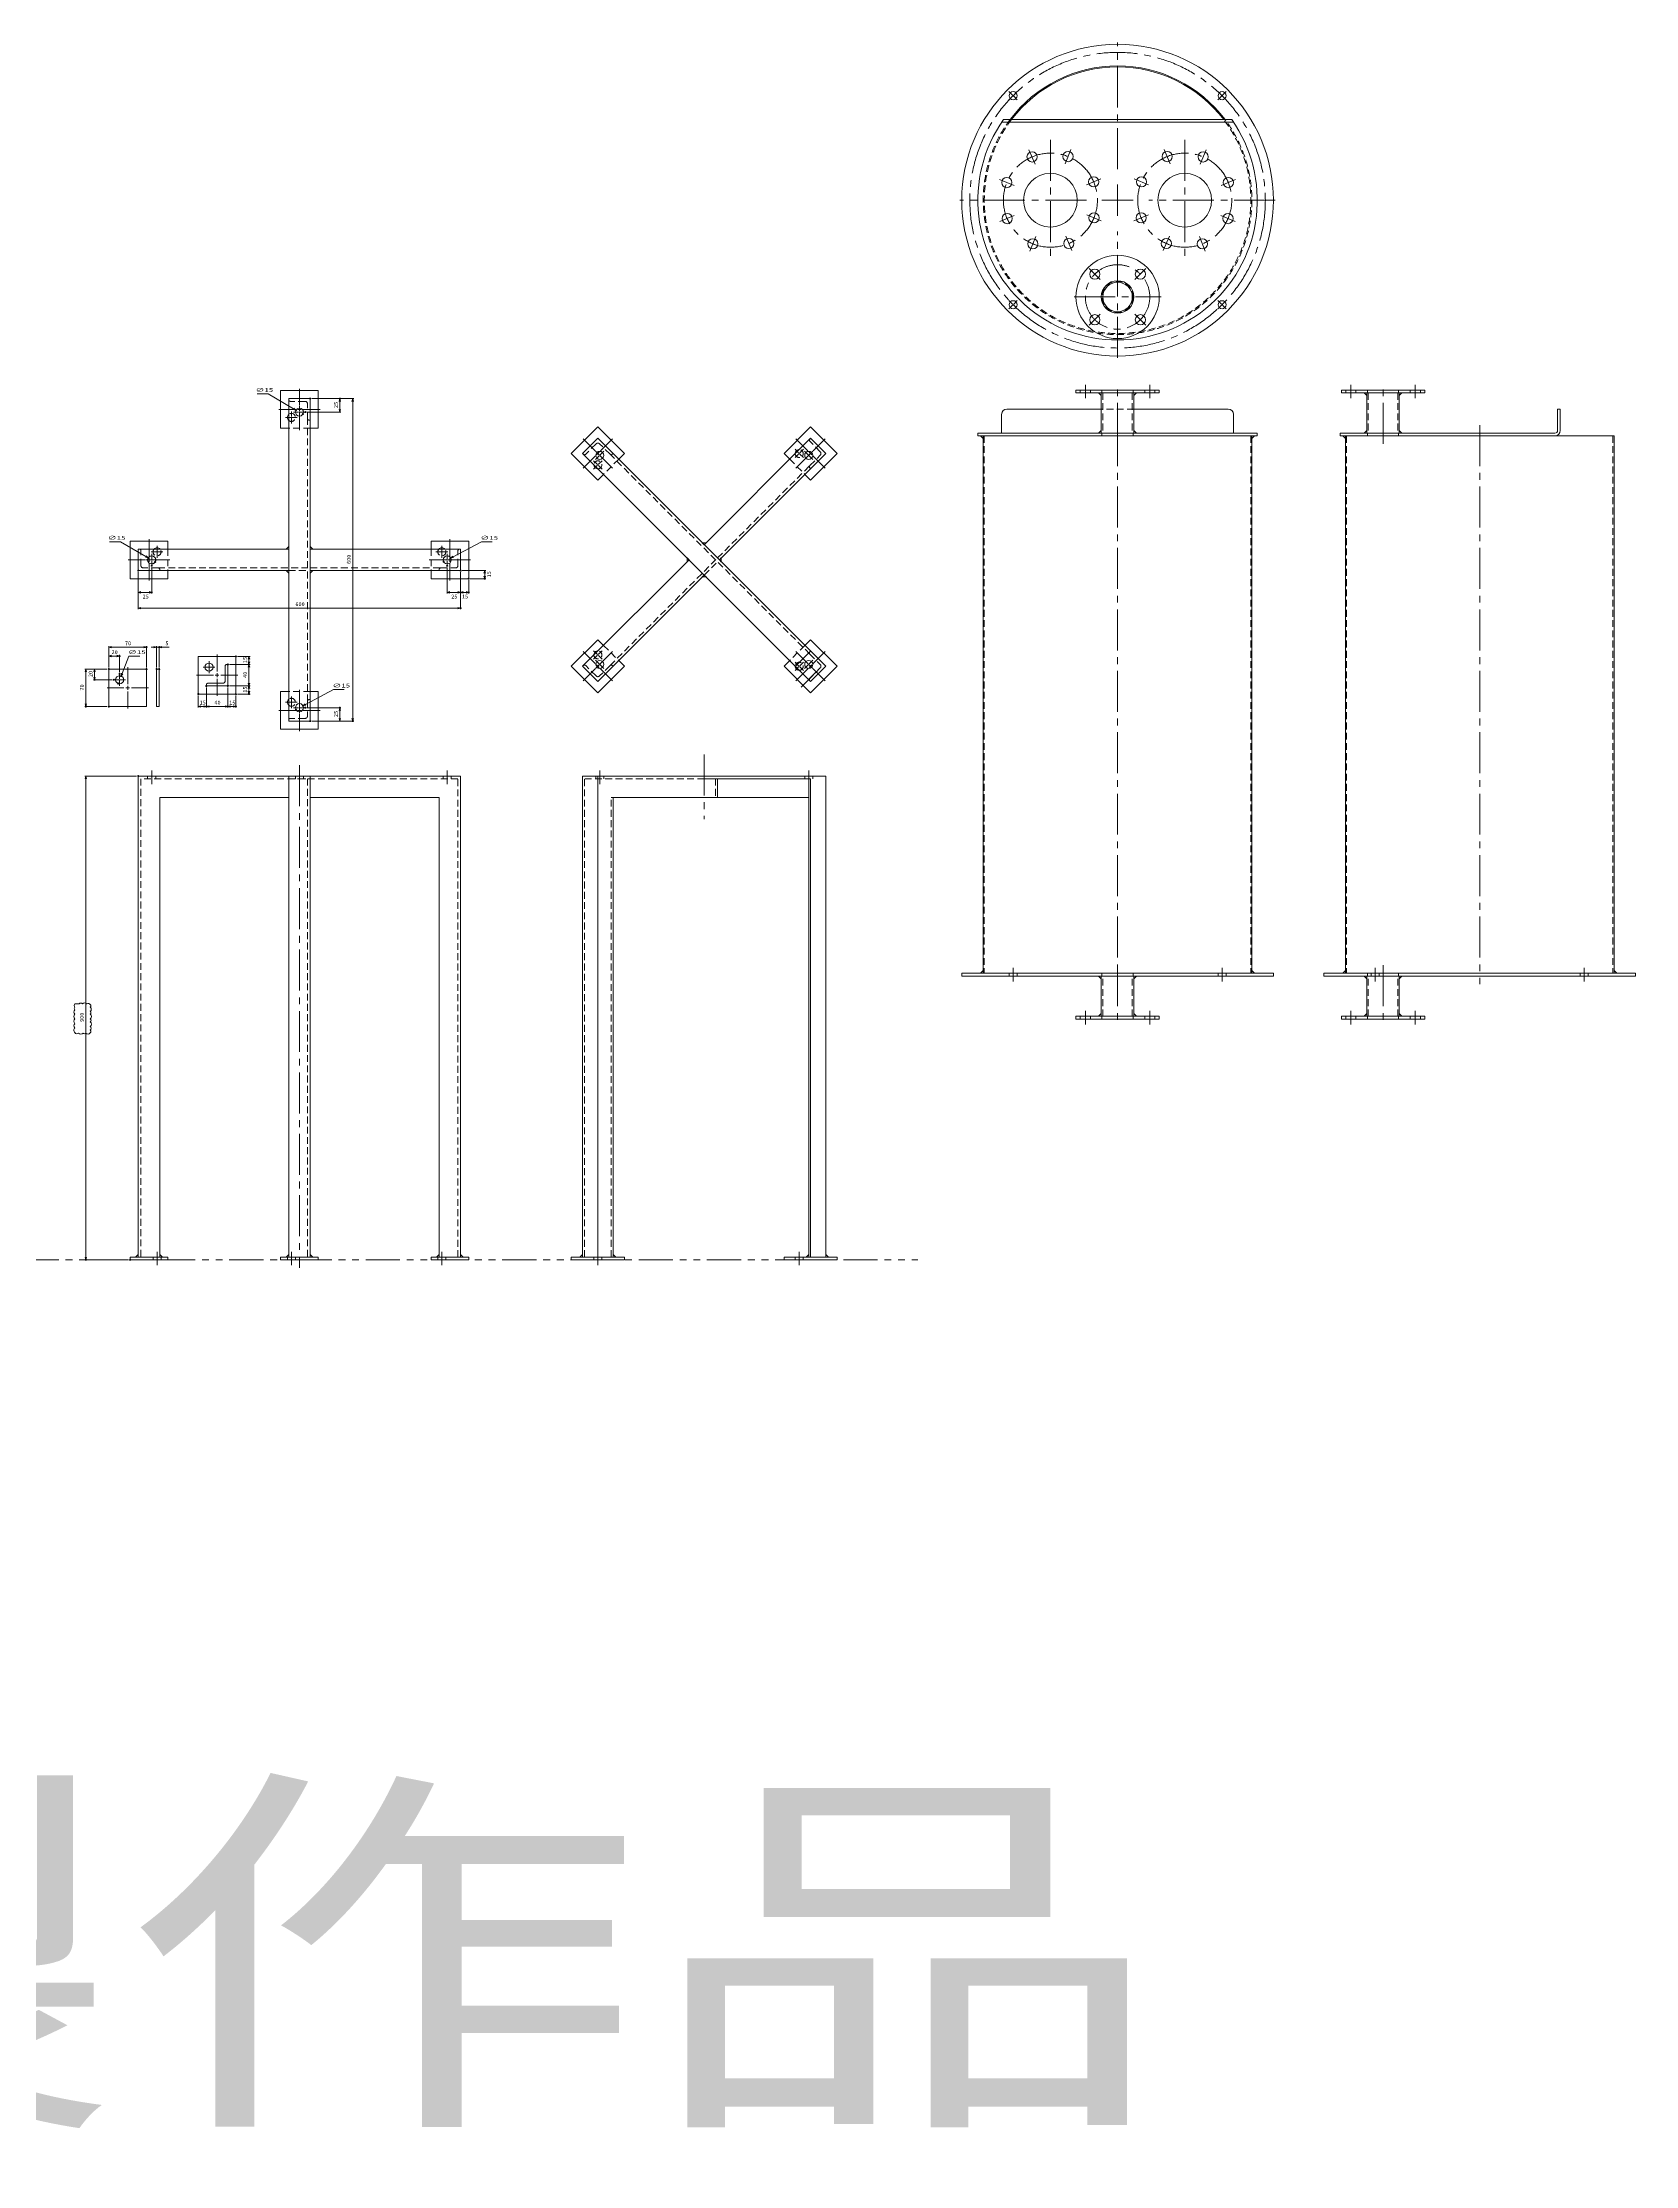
# Model space of a CAD drawing. Units: millimetres at full size. Extents: x -34906 to 7411, y -8440 to 3030.
# Drawn here: x -103 to 2862, y -1833 to 2117 of the extents above; entities that cross this region are included whole.
import ezdxf
from ezdxf.enums import TextEntityAlignment as Align

# ---------------------------------------------------------------- set-up
doc = ezdxf.new("R2010")
doc.units = ezdxf.units.MM
doc.header["$LTSCALE"] = 4
doc.header["$PDMODE"] = 32
doc.header["$PDSIZE"] = 2
for name, pattern in [('USER1', [28.575, 19.05, -3.175, 3.175, -3.175]), ('USER3', [31.75, 15.875, -3.175, 3.175, -3.175, 3.175, -3.175]), ('USER4', [4.7625, 3.175, -1.5875])]:
    doc.linetypes.add(name, pattern=pattern)
for name, color, linetype, lineweight in [('0-2_01_外形線', 7, 'Continuous', 18), ('0-3_04_中心線', 7, 'USER1', 9), ('0-4_06_文字', 7, 'Continuous', 9), ('0-5_07_寸法線', 7, 'Continuous', 9), ('0-6_02_細線', 5, 'Continuous', 18), ('0-8_05_仮想線', 2, 'Continuous', 18), ('0-A_03_かくれ線', 6, 'USER4', 18)]:
    doc.layers.add(name, color=color, linetype=linetype, lineweight=lineweight)
doc.styles.add('ＭＳ ゴシック', font='')
doc.styles.get('ＭＳ ゴシック').set_extended_font_data('MS Gothic')

msp = doc.modelspace()

# ---------------------------------------------------------------- linework, layer by layer
at = {"layer": '0-2_01_外形線'}
for p, q in [((1681.765, 1968.723), (2113.39, 1968.723)), ((2109.945, 1973.723), (1685.21, 1973.723)), ((1700.084, 1973.723), (2095.072, 1973.723)), ((1681.765, 1425.213), (1681.765, 1390.213)), ((1867.328, 1435.213), (1691.765, 1435.213)), ((2103.39, 1435.213), (1927.828, 1435.213)), ((2113.39, 1425.213), (2113.39, 1390.213)), ((2311.629, 1385.213), (2711.629, 1385.213)), ((1128.256, 1182.767), (1326.246, 1380.757)), ((1156.54, 1154.483), (1354.53, 1352.473)), ((1326.246, 1380.757), (1354.53, 1352.473)), ((74.891, 1174.483), (74.891, 1134.483)), ((354.891, 1174.483), (74.891, 1174.483)), ((394.891, 1174.483), (674.891, 1174.483)), ((674.891, 1174.483), (674.891, 1134.483)), ((1099.972, 1154.483), (901.982, 956.493)), ((354.891, 1134.483), (74.891, 1134.483)), ((394.891, 1134.483), (674.891, 1134.483)), ((1128.256, 1126.199), (930.266, 928.209)), ((901.982, 956.493), (930.266, 928.209)), ((1326.246, 984.778), (1297.961, 956.493)), ((1354.53, 956.493), (1326.246, 928.209)), ((1336.852, 945.887), (1308.568, 917.602)), ((901.982, -142.702), (901.982, 752.298)), ((1354.53, 752.298), (901.982, 752.298)), ((930.266, -142.702), (930.266, 752.298)), ((1128.256, 752.298), (1128.256, 747.298)), ((1354.53, -142.702), (1354.53, 752.298)), ((958.55, -142.702), (958.55, 712.298)), ((958.55, 712.298), (1153.005, 712.298)), ((1128.256, 747.298), (1326.246, 747.298)), ((1148.256, 712.298), (1322.71, 712.298)), ((1153.005, 747.298), (1153.005, 712.298)), ((1322.71, -142.702), (1322.71, 747.298)), ((1326.246, -142.702), (1326.246, 747.298)), ((930.266, -147.702), (930.266, -142.702))]:
    msp.add_line(p, q, dxfattribs=at)
for points in [[(394.891, 1399.483), (409.891, 1399.483), (409.891, 1469.483), (339.891, 1469.483), (339.891, 1399.483), (354.891, 1399.483)], [(2721.629, 1395.213), (2721.629, 1435.213), (2716.629, 1435.213), (2716.629, 1395.213)], [(969.157, 1341.866), (979.763, 1352.473), (930.266, 1401.971), (880.768, 1352.473), (930.266, 1302.976), (940.873, 1313.582)], [(1287.355, 1341.866), (1276.748, 1352.473), (1326.246, 1401.971), (1375.743, 1352.473), (1326.246, 1302.976), (1315.639, 1313.582)], [(2711.629, 1390.213), (2311.629, 1390.213), (2311.629, 1385.213)], [(129.891, 1174.483), (129.891, 1189.483), (59.891, 1189.483), (59.891, 1119.483), (129.891, 1119.483), (129.891, 1134.483)], [(619.891, 1174.483), (619.891, 1189.483), (689.891, 1189.483), (689.891, 1119.483), (619.891, 1119.483), (619.891, 1134.483)], [(940.873, 995.384), (930.266, 1005.991), (880.768, 956.493), (930.266, 906.996), (979.763, 956.493), (969.157, 967.1)], [(1315.639, 995.384), (1326.246, 1005.991), (1375.743, 956.493), (1326.246, 906.996), (1276.748, 956.493), (1287.355, 967.1)], [(394.891, 909.483), (409.891, 909.483), (409.891, 839.483), (339.891, 839.483), (339.891, 909.483), (354.891, 909.483)], [(394.891, 712.298), (634.891, 712.298), (634.891, -142.702), (674.891, -142.702), (674.891, 752.298), (74.891, 752.298), (74.891, -142.702), (114.891, -142.702), (114.891, 712.298), (354.891, 712.298)]]:
    msp.add_lwpolyline(points, dxfattribs=at)
for points in [[(1820.078, 1470.213), (1975.078, 1470.213), (1975.078, 1465.213), (1820.078, 1465.213)], [(1867.328, 1465.213), (1867.328, 1460.213), (1862.328, 1465.213)], [(1867.328, 1465.213), (1927.828, 1465.213), (1927.828, 1390.213), (1867.328, 1390.213)], [(1927.828, 1465.213), (1927.828, 1460.213), (1932.828, 1465.213)], [(2314.189, 1470.213), (2469.189, 1470.213), (2469.189, 1465.213), (2314.189, 1465.213)], [(2361.439, 1465.213), (2361.439, 1460.213), (2356.439, 1465.213)], [(2361.439, 1465.213), (2421.939, 1465.213), (2421.939, 1390.213), (2361.439, 1390.213)], [(2421.939, 1465.213), (2421.939, 1460.213), (2426.939, 1465.213)], [(394.891, 854.483), (394.891, 1454.483), (354.891, 1454.483), (354.891, 854.483)], [(1637.578, 1385.213), (2157.578, 1385.213), (2157.578, 1390.213), (1637.578, 1390.213)], [(1647.578, 1385.213), (1647.578, 1380.213), (1642.578, 1385.213)], [(1647.578, 385.213), (2147.578, 385.213), (2147.578, 1385.213), (1647.578, 1385.213)], [(1867.328, 1390.213), (1867.328, 1395.213), (1862.328, 1390.213)], [(1927.828, 1390.213), (1927.828, 1395.213), (1932.828, 1390.213)], [(2147.578, 1385.213), (2147.578, 1380.213), (2152.578, 1385.213)], [(2321.629, 1385.213), (2321.629, 1380.213), (2316.629, 1385.213)], [(2321.629, 385.213), (2821.629, 385.213), (2821.629, 1385.213), (2321.629, 1385.213)], [(2361.439, 1390.213), (2361.439, 1395.213), (2356.439, 1390.213)], [(2421.939, 1390.213), (2421.939, 1395.213), (2426.939, 1390.213)], [(1354.53, 956.493), (930.266, 1380.757), (901.982, 1352.473), (1326.246, 928.209)], [(1128.256, 1182.767), (1124.72, 1186.303), (1131.791, 1186.303)], [(354.891, 1174.483), (354.891, 1179.483), (349.891, 1174.483)], [(394.891, 1174.483), (394.891, 1179.483), (399.891, 1174.483)], [(1099.972, 1154.483), (1096.436, 1158.019), (1096.436, 1150.948)], [(1156.54, 1154.483), (1160.076, 1150.948), (1160.076, 1158.019)], [(354.891, 1134.483), (354.891, 1129.483), (349.891, 1134.483)], [(394.891, 1134.483), (394.891, 1129.483), (399.891, 1134.483)], [(1128.256, 1126.199), (1131.791, 1122.663), (1124.72, 1122.663)], [(20.221, 881.398), (90.221, 881.398), (90.221, 951.398), (20.221, 951.398)], [(108.938, 881.398), (113.938, 881.398), (113.938, 951.398), (108.938, 951.398)], [(186.629, 904.905), (256.629, 904.905), (256.629, 974.905), (186.629, 974.905)], [(354.891, -142.702), (394.891, -142.702), (394.891, 752.298), (354.891, 752.298)], [(1607.578, 380.213), (2187.578, 380.213), (2187.578, 385.213), (1607.578, 385.213)], [(1647.578, 385.213), (1647.578, 390.213), (1642.578, 385.213)], [(1867.328, 380.213), (1867.328, 375.213), (1862.328, 380.213)], [(1867.328, 305.213), (1927.828, 305.213), (1927.828, 380.213), (1867.328, 380.213)], [(1927.828, 380.213), (1927.828, 375.213), (1932.828, 380.213)], [(2147.578, 385.213), (2147.578, 390.213), (2152.578, 385.213)], [(2281.629, 380.213), (2861.629, 380.213), (2861.629, 385.213), (2281.629, 385.213)], [(2321.629, 385.213), (2321.629, 390.213), (2316.629, 385.213)], [(2361.439, 380.213), (2361.439, 375.213), (2356.439, 380.213)], [(2361.439, 305.213), (2421.939, 305.213), (2421.939, 380.213), (2361.439, 380.213)], [(2421.939, 380.213), (2421.939, 375.213), (2426.939, 380.213)], [(2821.629, 385.213), (2821.629, 390.213), (2826.629, 385.213)], [(1820.078, 300.213), (1975.078, 300.213), (1975.078, 305.213), (1820.078, 305.213)], [(1867.328, 305.213), (1867.328, 310.213), (1862.328, 305.213)], [(1927.828, 305.213), (1927.828, 310.213), (1932.828, 305.213)], [(2314.189, 300.213), (2469.189, 300.213), (2469.189, 305.213), (2314.189, 305.213)], [(2361.439, 305.213), (2361.439, 310.213), (2356.439, 305.213)], [(2421.939, 305.213), (2421.939, 310.213), (2426.939, 305.213)], [(59.891, -147.702), (129.891, -147.702), (129.891, -142.702), (59.891, -142.702)], [(74.891, -142.702), (74.891, -137.702), (69.891, -142.702)], [(114.891, -142.702), (114.891, -137.702), (119.891, -142.702)], [(409.891, -147.702), (339.891, -147.702), (339.891, -142.702), (409.891, -142.702)], [(354.891, -142.702), (354.891, -137.702), (349.891, -142.702)], [(394.891, -142.702), (394.891, -137.702), (399.891, -142.702)], [(689.891, -147.702), (619.891, -147.702), (619.891, -142.702), (689.891, -142.702)], [(634.891, -142.702), (634.891, -137.702), (629.891, -142.702)], [(674.891, -142.702), (674.891, -137.702), (679.891, -142.702)], [(880.768, -147.702), (979.763, -147.702), (979.763, -142.702), (880.768, -142.702)], [(901.982, -142.702), (901.982, -137.702), (896.982, -142.702)], [(958.55, -142.702), (958.55, -137.702), (963.55, -142.702)], [(1276.748, -147.702), (1375.743, -147.702), (1375.743, -142.702), (1276.748, -142.702)], [(1322.71, -142.702), (1322.71, -137.702), (1317.71, -142.702)], [(1354.53, -142.702), (1354.53, -137.702), (1359.53, -142.702)]]:
    msp.add_lwpolyline(points, close=True, dxfattribs=at)
for centre, radius in [((1897.585, 1823.741), 290), ((1703.131, 2018.195), 7.5), ((2092.039, 2018.195), 7.5), ((1738.389, 1904.267), 9.5), ((1805.356, 1904.852), 9.5), ((1989.8, 1904.852), 9.5), ((2056.767, 1904.267), 9.5), ((1691.449, 1856.501), 9.5), ((1772.578, 1823.723), 50), ((1853.122, 1857.912), 9.5), ((1942.034, 1857.912), 9.5), ((2022.578, 1823.723), 50), ((2103.706, 1856.501), 9.5), ((1692.034, 1789.534), 9.5), ((1853.706, 1790.945), 9.5), ((1941.449, 1790.945), 9.5), ((2103.122, 1789.534), 9.5), ((1739.8, 1742.595), 9.5), ((1806.767, 1743.179), 9.5), ((1988.389, 1743.179), 9.5), ((2055.356, 1742.595), 9.5), ((1897.585, 1643.741), 77.5), ((1855.159, 1686.167), 9.5), ((1897.585, 1643.741), 30.25), ((1897.585, 1643.741), 27.45), ((1940.012, 1686.167), 9.5), ((1703.131, 1629.286), 7.5), ((2092.039, 1629.286), 7.5), ((1855.159, 1601.314), 9.5), ((1940.012, 1601.314), 9.5), ((374.891, 1429.483), 7.5), ((933.801, 1348.938), 7.5), ((1322.71, 1348.938), 7.5), ((99.891, 1154.483), 7.5), ((649.891, 1154.483), 7.5), ((206.629, 954.905), 7.5), ((933.801, 960.029), 7.5), ((1322.71, 960.029), 7.5), ((40.221, 931.398), 7.5), ((374.891, 879.483), 7.5)]:
    msp.add_circle(centre, radius, dxfattribs=at)
for centre, radius, start, end in [((1897.578, 1823.723), 250, 36.8699, 143.1301), ((1897.578, 1823.723), 248, 37.21724, 142.78276), ((1897.578, 1823.723), 260, 144.76558, 35.23442), ((359.891, 1419.483), 7.5, 131.81031, 228.18969), ((1691.765, 1425.213), 10, 90, 180), ((2103.39, 1425.213), 10, 0, 90), ((2711.629, 1395.213), 10, 270, 360), ((2711.629, 1395.213), 5, 270, 360), ((1305.032, 1352.473), 7.5, 86.81031, 183.18969), ((930.266, 1331.26), 7.5, 176.81031, 273.18969), ((109.891, 1169.483), 7.5, 41.81031, 138.18969), ((639.891, 1169.483), 7.5, 41.81031, 138.18969), ((930.266, 977.706), 7.5, 86.81031, 183.18969), ((1305.032, 956.493), 7.5, 176.81031, 273.18969), ((359.891, 889.483), 7.5, 131.81031, 228.18969)]:
    msp.add_arc(centre, radius, start, end, dxfattribs=at)
at = {"layer": '0-3_04_中心線'}
for p, q in [((1897.578, 1881.723), (1897.578, 2117.223)), ((1695.353, 2025.973), (1702.07, 2019.256)), ((1695.353, 2010.417), (1702.07, 2017.135)), ((1704.191, 2019.256), (1710.909, 2025.973)), ((1704.191, 2017.135), (1710.909, 2010.417)), ((2090.979, 2019.256), (2084.261, 2025.973)), ((2084.261, 2010.417), (2090.979, 2017.135)), ((2093.1, 2019.256), (2099.818, 2025.973)), ((2099.818, 2010.417), (2093.1, 2017.135)), ((1839.578, 1823.723), (1604.078, 1823.723)), ((2191.078, 1823.723), (1955.578, 1823.723)), ((1897.578, 1530.223), (1897.578, 1765.723)), ((1702.07, 1630.347), (1695.353, 1637.065)), ((1695.353, 1621.508), (1702.07, 1628.226)), ((1704.191, 1630.347), (1710.909, 1637.065)), ((1710.909, 1621.508), (1704.191, 1628.226)), ((2090.979, 1630.347), (2084.261, 1637.065)), ((2090.979, 1628.226), (2084.261, 1621.508)), ((2099.818, 1637.065), (2093.1, 1630.347)), ((2099.818, 1621.508), (2093.1, 1628.226)), ((374.891, 1441.483), (374.891, 1472.983)), ((336.391, 1434.483), (367.891, 1434.483)), ((359.891, 1420.983), (359.891, 1430.483)), ((363.891, 1429.483), (373.391, 1429.483)), ((374.891, 1440.483), (374.891, 1430.983)), ((374.891, 1427.983), (374.891, 1418.483)), ((374.891, 1395.983), (374.891, 1427.483)), ((376.391, 1429.483), (385.891, 1429.483)), ((381.891, 1434.483), (413.391, 1434.483)), ((348.891, 1419.483), (358.391, 1419.483)), ((359.891, 1408.483), (359.891, 1417.983)), ((361.391, 1419.483), (370.891, 1419.483)), ((925.316, 1357.423), (903.042, 1379.697)), ((903.042, 1325.249), (925.316, 1347.523)), ((926.023, 1356.716), (932.741, 1349.998)), ((926.023, 1341.159), (932.741, 1347.877)), ((934.862, 1349.998), (941.58, 1356.716)), ((934.862, 1347.877), (941.58, 1341.159)), ((935.216, 1357.423), (957.49, 1379.697)), ((957.49, 1325.249), (935.216, 1347.523)), ((1303.972, 1353.534), (1297.254, 1360.251)), ((1297.254, 1344.695), (1303.972, 1351.412)), ((1321.296, 1357.423), (1299.022, 1379.697)), ((1299.022, 1325.249), (1321.296, 1347.523)), ((1306.093, 1353.534), (1312.811, 1360.251)), ((1312.811, 1344.695), (1306.093, 1351.412)), ((1321.65, 1349.998), (1314.932, 1356.716)), ((1314.932, 1341.159), (1321.65, 1347.877)), ((1323.771, 1349.998), (1330.488, 1356.716)), ((1330.488, 1341.159), (1323.771, 1347.877)), ((1331.195, 1357.423), (1353.469, 1379.697)), ((1353.469, 1325.249), (1331.195, 1347.523)), ((929.205, 1332.321), (922.488, 1339.038)), ((922.488, 1323.482), (929.205, 1330.199)), ((931.327, 1332.321), (938.044, 1339.038)), ((938.044, 1323.482), (931.327, 1330.199)), ((94.891, 1161.483), (94.891, 1192.983)), ((654.891, 1161.483), (654.891, 1192.983)), ((56.391, 1154.483), (87.891, 1154.483)), ((88.891, 1154.483), (98.391, 1154.483)), ((88.891, 1154.483), (98.391, 1154.483)), ((94.891, 1115.983), (94.891, 1147.483)), ((98.891, 1169.483), (108.391, 1169.483)), ((99.891, 1155.983), (99.891, 1165.483)), ((99.891, 1155.983), (99.891, 1165.483)), ((99.891, 1143.483), (99.891, 1152.983)), ((99.891, 1143.483), (99.891, 1152.983)), ((101.391, 1154.483), (110.891, 1154.483)), ((101.391, 1154.483), (110.891, 1154.483)), ((101.891, 1154.483), (133.391, 1154.483)), ((109.891, 1170.983), (109.891, 1180.483)), ((109.891, 1158.483), (109.891, 1167.983)), ((111.391, 1169.483), (120.891, 1169.483)), ((616.391, 1154.483), (647.891, 1154.483)), ((628.891, 1169.483), (638.391, 1169.483)), ((638.891, 1154.483), (648.391, 1154.483)), ((639.891, 1170.983), (639.891, 1180.483)), ((639.891, 1158.483), (639.891, 1167.983)), ((641.391, 1169.483), (650.891, 1169.483)), ((649.891, 1155.983), (649.891, 1165.483)), ((649.891, 1143.483), (649.891, 1152.983)), ((651.391, 1154.483), (660.891, 1154.483)), ((654.891, 1115.983), (654.891, 1147.483)), ((661.891, 1154.483), (693.391, 1154.483)), ((55.221, 923.398), (55.221, 954.898)), ((195.629, 954.905), (205.129, 954.905)), ((206.629, 956.405), (206.629, 965.905)), ((206.629, 943.905), (206.629, 953.405)), ((208.129, 954.905), (217.629, 954.905)), ((221.629, 946.905), (221.629, 978.405)), ((925.316, 961.443), (903.042, 983.717)), ((903.042, 929.27), (925.316, 951.544)), ((929.205, 978.767), (922.488, 985.485)), ((922.488, 969.928), (929.205, 976.646)), ((932.741, 961.089), (926.023, 967.807)), ((926.023, 952.251), (932.741, 958.968)), ((931.327, 978.767), (938.044, 985.485)), ((938.044, 969.928), (931.327, 976.646)), ((934.862, 961.089), (941.58, 967.807)), ((941.58, 952.251), (934.862, 958.968)), ((935.216, 961.443), (957.49, 983.717)), ((957.49, 929.27), (935.216, 951.544)), ((1303.972, 957.554), (1297.254, 964.271)), ((1297.254, 948.715), (1303.972, 955.433)), ((1321.296, 961.443), (1299.022, 983.717)), ((1299.022, 929.27), (1321.296, 951.544)), ((1306.093, 957.554), (1312.811, 964.271)), ((1312.811, 948.715), (1306.093, 955.433)), ((1314.932, 967.807), (1321.65, 961.089)), ((1314.932, 952.251), (1321.65, 958.968)), ((1323.771, 961.089), (1330.488, 967.807)), ((1323.771, 958.968), (1330.488, 952.251)), ((1331.195, 961.443), (1353.469, 983.717)), ((1353.469, 929.27), (1331.195, 951.544)), ((16.721, 916.398), (48.221, 916.398)), ((29.221, 931.398), (38.721, 931.398)), ((40.221, 932.898), (40.221, 942.398)), ((40.221, 920.398), (40.221, 929.898)), ((41.721, 931.398), (51.221, 931.398)), ((55.221, 877.898), (55.221, 909.398)), ((62.221, 916.398), (93.721, 916.398)), ((183.129, 939.905), (214.629, 939.905)), ((221.629, 901.405), (221.629, 932.905)), ((228.629, 939.905), (260.129, 939.905)), ((374.891, 881.483), (374.891, 912.983)), ((336.391, 874.483), (367.891, 874.483)), ((348.891, 889.483), (358.391, 889.483)), ((359.891, 890.983), (359.891, 900.483)), ((359.891, 878.483), (359.891, 887.983)), ((361.391, 889.483), (370.891, 889.483)), ((363.891, 879.483), (373.391, 879.483)), ((374.891, 890.483), (374.891, 880.983)), ((374.891, 877.983), (374.891, 868.483)), ((376.391, 879.483), (385.891, 879.483)), ((381.891, 874.483), (413.391, 874.483)), ((374.891, 835.983), (374.891, 867.483))]:
    msp.add_line(p, q, dxfattribs=at)
at = {"layer": '0-3_04_中心線', "linetype": 'Continuous'}
for p, q in [((1702.6, 2018.726), (1703.661, 2017.665)), ((1702.6, 2017.665), (1703.661, 2018.726)), ((2091.509, 2017.665), (2092.57, 2018.726)), ((2092.57, 2017.665), (2091.509, 2018.726)), ((1926.578, 1823.723), (1868.578, 1823.723)), ((1897.578, 1794.723), (1897.578, 1852.723)), ((1702.6, 1628.756), (1703.661, 1629.817)), ((1703.661, 1628.756), (1702.6, 1629.817)), ((2092.57, 1628.756), (2091.509, 1629.817)), ((2092.57, 1629.817), (2091.509, 1628.756)), ((371.391, 1434.483), (378.391, 1434.483)), ((374.141, 1429.483), (375.641, 1429.483)), ((374.891, 1430.983), (374.891, 1437.983)), ((374.891, 1430.233), (374.891, 1428.733)), ((359.141, 1419.483), (360.641, 1419.483)), ((359.891, 1418.733), (359.891, 1420.233)), ((927.791, 1349.998), (932.741, 1354.948)), ((932.741, 1349.998), (927.791, 1354.948)), ((933.271, 1349.468), (934.332, 1348.407)), ((933.271, 1348.407), (934.332, 1349.468)), ((1304.502, 1351.943), (1305.563, 1353.003)), ((1305.563, 1351.943), (1304.502, 1353.003)), ((1322.18, 1348.407), (1323.24, 1349.468)), ((1323.24, 1348.407), (1322.18, 1349.468)), ((1323.771, 1349.998), (1328.721, 1354.948)), ((1328.721, 1349.998), (1323.771, 1354.948)), ((929.736, 1330.73), (930.796, 1331.79)), ((930.796, 1330.73), (929.736, 1331.79)), ((91.391, 1154.483), (98.391, 1154.483)), ((94.891, 1150.983), (94.891, 1157.983)), ((99.141, 1154.483), (100.641, 1154.483)), ((99.141, 1154.483), (100.641, 1154.483)), ((99.891, 1153.733), (99.891, 1155.233)), ((99.891, 1153.733), (99.891, 1155.233)), ((109.141, 1169.483), (110.641, 1169.483)), ((109.891, 1168.733), (109.891, 1170.233)), ((639.141, 1169.483), (640.641, 1169.483)), ((639.891, 1168.733), (639.891, 1170.233)), ((649.141, 1154.483), (650.641, 1154.483)), ((649.891, 1153.733), (649.891, 1155.233)), ((651.391, 1154.483), (658.391, 1154.483)), ((654.891, 1150.983), (654.891, 1157.983)), ((205.879, 954.905), (207.379, 954.905)), ((206.629, 954.155), (206.629, 955.655)), ((927.791, 954.018), (932.741, 958.968)), ((932.741, 954.018), (927.791, 958.968)), ((929.736, 977.176), (930.796, 978.237)), ((930.796, 977.176), (929.736, 978.237)), ((933.271, 959.498), (934.332, 960.559)), ((934.332, 959.498), (933.271, 960.559)), ((1304.502, 955.963), (1305.563, 957.024)), ((1305.563, 955.963), (1304.502, 957.024)), ((1322.18, 960.559), (1323.24, 959.498)), ((1322.18, 959.498), (1323.24, 960.559)), ((1323.771, 954.018), (1328.721, 958.968)), ((1328.721, 954.018), (1323.771, 958.968)), ((39.471, 931.398), (40.971, 931.398)), ((40.221, 930.648), (40.221, 932.148)), ((51.721, 916.398), (58.721, 916.398)), ((55.221, 912.898), (55.221, 919.898)), ((218.129, 939.905), (225.129, 939.905)), ((221.629, 936.405), (221.629, 943.405)), ((359.141, 889.483), (360.641, 889.483)), ((359.891, 888.733), (359.891, 890.233)), ((371.391, 874.483), (378.391, 874.483)), ((374.141, 879.483), (375.641, 879.483)), ((374.891, 880.233), (374.891, 878.733)), ((374.891, 870.983), (374.891, 877.983))]:
    msp.add_line(p, q, dxfattribs=at)
at = {"layer": '0-3_04_中心線', "color": 1, "lineweight": 18}
for p, q in [((1772.578, 1936.223), (1772.578, 1711.223)), ((2022.578, 1936.223), (2022.578, 1711.223)), ((1732.723, 1917.615), (1744.054, 1890.92)), ((1810.788, 1918.296), (1799.924, 1891.408)), ((1984.368, 1918.296), (1995.232, 1891.408)), ((2062.432, 1917.615), (2051.101, 1890.92)), ((1678.005, 1861.933), (1704.893, 1851.069)), ((1866.469, 1863.578), (1839.775, 1852.247)), ((1928.686, 1863.578), (1955.381, 1852.247)), ((2117.151, 1861.933), (2090.262, 1851.069)), ((1678.686, 1783.869), (1705.381, 1795.2)), ((1867.151, 1785.513), (1840.262, 1796.377)), ((1928.005, 1785.513), (1954.893, 1796.377)), ((2116.469, 1783.869), (2089.775, 1795.2)), ((1734.368, 1729.15), (1745.232, 1756.039)), ((1812.432, 1729.832), (1801.101, 1756.526)), ((1982.723, 1729.832), (1994.054, 1756.526)), ((2060.788, 1729.15), (2049.924, 1756.039)), ((1844.906, 1696.42), (1865.412, 1675.914)), ((1950.265, 1696.42), (1929.758, 1675.914)), ((1816.603, 1643.783), (1978.603, 1643.783)), ((1844.906, 1591.061), (1865.412, 1611.567)), ((1950.265, 1591.061), (1929.758, 1611.567)), ((1837.578, 1480.213), (1837.578, 1455.213)), ((1897.578, 1370.213), (1897.578, 1480.213)), ((1957.578, 1480.213), (1957.578, 1455.213)), ((2331.689, 1480.213), (2331.689, 1455.213)), ((2391.689, 1370.213), (2391.689, 1480.213)), ((2451.689, 1480.213), (2451.689, 1455.213)), ((1897.578, 1405.213), (1897.578, 365.213)), ((2571.629, 1405.213), (2571.629, 365.213)), ((1128.256, 792.298), (1128.256, 672.298)), ((99.891, 762.298), (99.891, 737.298)), ((374.891, 772.298), (374.891, -162.702)), ((374.891, 762.298), (374.891, 737.298)), ((649.891, 762.298), (649.891, 737.298)), ((933.801, 762.298), (933.801, 737.298)), ((1322.71, 762.298), (1322.71, 737.298)), ((1703.123, 395.213), (1703.123, 370.213)), ((1897.578, 400.213), (1897.578, 290.213)), ((2092.032, 395.213), (2092.032, 370.213)), ((2377.174, 395.213), (2377.174, 370.213)), ((2391.689, 400.213), (2391.689, 290.213)), ((2766.083, 395.213), (2766.083, 370.213)), ((1837.578, 290.213), (1837.578, 315.213)), ((1957.578, 290.213), (1957.578, 315.213)), ((2331.689, 290.213), (2331.689, 315.213)), ((2451.689, 290.213), (2451.689, 315.213)), ((109.891, -132.702), (109.891, -157.702)), ((359.891, -132.702), (359.891, -157.702)), ((639.891, -132.702), (639.891, -157.702)), ((930.266, -132.702), (930.266, -157.702)), ((1305.032, -132.702), (1305.032, -157.702))]:
    msp.add_line(p, q, dxfattribs=at)
for centre, radius in [((1897.578, 1823.723), 275.018), ((1772.578, 1823.723), 87.5), ((2022.578, 1823.723), 87.5), ((1897.585, 1643.741), 60)]:
    msp.add_circle(centre, radius, dxfattribs=at)
at = {"layer": '0-5_07_寸法線'}
for p, q in [((368.402, 1433.245), (364.077, 1435.753)), ((450.174, 1454.483), (450.174, 1449.483)), ((450.174, 1429.483), (450.174, 1434.483)), ((473.989, 1454.483), (473.989, 1449.483)), ((93.402, 1158.245), (89.077, 1160.753)), ((656.513, 1158.004), (660.927, 1160.352)), ((719.682, 1134.483), (719.682, 1129.483)), ((719.682, 1119.483), (719.682, 1124.483)), ((74.891, 1094.013), (79.891, 1094.013)), ((99.891, 1094.013), (94.891, 1094.013)), ((649.891, 1094.013), (654.891, 1094.013)), ((674.891, 1094.013), (669.891, 1094.013)), ((674.891, 1094.013), (679.891, 1094.013)), ((689.891, 1094.013), (684.891, 1094.013)), ((74.891, 1064.787), (79.891, 1064.787)), ((674.891, 1064.787), (669.891, 1064.787)), ((20.221, 991.944), (25.221, 991.944)), ((90.221, 991.944), (85.221, 991.944)), ((108.938, 991.944), (103.938, 991.944)), ((113.938, 991.944), (118.938, 991.944)), ((-22.646, 951.398), (-22.646, 946.398)), ((-6.553, 951.398), (-6.553, 946.398)), ((20.221, 975.541), (25.221, 975.541)), ((40.221, 975.541), (35.221, 975.541)), ((280.926, 974.905), (280.926, 969.905)), ((280.926, 959.905), (280.926, 964.905)), ((280.926, 959.905), (280.926, 954.905)), ((-6.553, 931.398), (-6.553, 936.398)), ((42.962, 938.38), (44.789, 943.034)), ((280.926, 919.905), (280.926, 924.905)), ((280.926, 919.905), (280.926, 914.905)), ((280.926, 904.905), (280.926, 909.905)), ((-22.646, 881.398), (-22.646, 886.398)), ((186.629, 881.648), (191.629, 881.648)), ((201.629, 881.648), (196.629, 881.648)), ((201.629, 881.648), (206.629, 881.648)), ((241.629, 881.648), (236.629, 881.648)), ((241.629, 881.648), (246.629, 881.648)), ((256.629, 881.648), (251.629, 881.648)), ((381.503, 883.022), (385.912, 885.381)), ((450.174, 879.483), (450.174, 874.483)), ((450.174, 854.483), (450.174, 859.483)), ((473.989, 854.483), (473.989, 859.483)), ((-22.646, 752.298), (-22.646, 747.298)), ((-22.646, -147.702), (-22.646, -142.702))]:
    msp.add_line(p, q, dxfattribs=at)
at = {"layer": '0-5_07_寸法線', "color": 3, "lineweight": 18}
for p, q in [((388.891, 1429.483), (452.174, 1429.483)), ((397.891, 1454.483), (475.989, 1454.483)), ((397.891, 1454.483), (452.174, 1454.483)), ((450.174, 1434.483), (450.174, 1449.483)), ((473.989, 1449.483), (473.989, 859.483)), ((74.891, 1131.483), (74.891, 1062.787)), ((74.891, 1131.483), (74.891, 1092.013)), ((99.891, 1140.483), (99.891, 1092.013)), ((649.891, 1140.483), (649.891, 1092.013)), ((674.891, 1131.483), (674.891, 1062.787)), ((674.891, 1131.483), (674.891, 1092.013)), ((674.891, 1131.483), (674.891, 1092.013)), ((677.891, 1134.483), (721.682, 1134.483)), ((689.891, 1116.483), (689.891, 1092.013)), ((692.891, 1119.483), (721.682, 1119.483)), ((719.682, 1129.483), (719.682, 1124.483)), ((79.891, 1094.013), (94.891, 1094.013)), ((654.891, 1094.013), (669.891, 1094.013)), ((679.891, 1094.013), (684.891, 1094.013)), ((79.891, 1064.787), (669.891, 1064.787)), ((20.221, 954.398), (20.221, 993.944)), ((25.221, 991.944), (85.221, 991.944)), ((90.221, 954.398), (90.221, 993.944)), ((103.938, 991.944), (98.938, 991.944)), ((108.938, 954.398), (108.938, 993.944)), ((108.938, 991.944), (113.938, 991.944)), ((113.938, 954.398), (113.938, 993.944)), ((118.938, 991.944), (132.271, 991.944)), ((17.221, 951.398), (-24.646, 951.398)), ((17.221, 951.398), (-8.553, 951.398)), ((20.221, 954.398), (20.221, 977.541)), ((25.221, 975.541), (35.221, 975.541)), ((40.221, 945.398), (40.221, 977.541)), ((244.629, 959.905), (282.926, 959.905)), ((244.629, 959.905), (282.926, 959.905)), ((259.629, 974.905), (282.926, 974.905)), ((280.926, 969.905), (280.926, 964.905)), ((280.926, 954.905), (280.926, 924.905)), ((-22.646, 946.398), (-22.646, 886.398)), ((26.221, 931.398), (-8.553, 931.398)), ((-6.553, 946.398), (-6.553, 936.398)), ((201.629, 916.905), (201.629, 879.648)), ((201.629, 916.905), (201.629, 879.648)), ((241.629, 916.905), (241.629, 879.648)), ((241.629, 916.905), (241.629, 879.648)), ((244.629, 919.905), (282.926, 919.905)), ((244.629, 919.905), (282.926, 919.905)), ((280.926, 914.905), (280.926, 909.905)), ((17.221, 881.398), (-24.646, 881.398)), ((186.629, 901.905), (186.629, 879.648)), ((191.629, 881.648), (196.629, 881.648)), ((206.629, 881.648), (236.629, 881.648)), ((246.629, 881.648), (251.629, 881.648)), ((256.629, 901.905), (256.629, 879.648)), ((259.629, 904.905), (282.926, 904.905)), ((388.891, 879.483), (452.174, 879.483)), ((450.174, 859.483), (450.174, 874.483)), ((397.891, 854.483), (475.989, 854.483)), ((397.891, 854.483), (452.174, 854.483)), ((71.891, 752.298), (-24.646, 752.298)), ((-22.646, 747.298), (-22.646, -142.702)), ((56.891, -147.702), (-24.646, -147.702))]:
    msp.add_line(p, q, dxfattribs=at)
for points in [[(296.431, 1463.28), (316.598, 1463.28), (364.077, 1435.753)], [(21.431, 1188.28), (41.598, 1188.28), (89.077, 1160.753)], [(733.613, 1188.28), (713.447, 1188.28), (660.927, 1160.352)], [(77.717, 975.541), (57.55, 975.541), (44.789, 943.034)], [(458.209, 913.28), (438.042, 913.28), (385.912, 885.381)]]:
    msp.add_lwpolyline(points, dxfattribs=at)
at = {"layer": '0-5_07_寸法線'}
for points in [[(364.749, 1436.912), (368.402, 1433.245), (363.405, 1434.594)], [(448.834, 1449.483), (450.174, 1454.483), (451.514, 1449.483)], [(451.514, 1434.483), (450.174, 1429.483), (448.834, 1434.483)], [(472.649, 1449.483), (473.989, 1454.483), (475.329, 1449.483)], [(89.749, 1161.912), (93.402, 1158.245), (88.405, 1159.594)], [(661.556, 1159.169), (656.513, 1158.004), (660.298, 1161.535)], [(718.342, 1129.483), (719.682, 1134.483), (721.022, 1129.483)], [(721.022, 1124.483), (719.682, 1119.483), (718.342, 1124.483)], [(79.891, 1092.674), (74.891, 1094.013), (79.891, 1095.353)], [(94.891, 1095.353), (99.891, 1094.013), (94.891, 1092.674)], [(654.891, 1092.674), (649.891, 1094.013), (654.891, 1095.353)], [(669.891, 1095.353), (674.891, 1094.013), (669.891, 1092.674)], [(679.891, 1092.674), (674.891, 1094.013), (679.891, 1095.353)], [(684.891, 1095.353), (689.891, 1094.013), (684.891, 1092.674)], [(79.891, 1063.447), (74.891, 1064.787), (79.891, 1066.127)], [(669.891, 1066.127), (674.891, 1064.787), (669.891, 1063.447)], [(25.221, 990.604), (20.221, 991.944), (25.221, 993.284)], [(85.221, 993.284), (90.221, 991.944), (85.221, 990.604)], [(103.938, 993.284), (108.938, 991.944), (103.938, 990.604)], [(118.938, 990.604), (113.938, 991.944), (118.938, 993.284)], [(-23.986, 946.398), (-22.646, 951.398), (-21.307, 946.398)], [(-7.892, 946.398), (-6.553, 951.398), (-5.213, 946.398)], [(25.221, 974.201), (20.221, 975.541), (25.221, 976.881)], [(35.221, 976.881), (40.221, 975.541), (35.221, 974.201)], [(279.586, 969.905), (280.926, 974.905), (282.266, 969.905)], [(282.266, 964.905), (280.926, 959.905), (279.586, 964.905)], [(279.586, 954.905), (280.926, 959.905), (282.266, 954.905)], [(-5.213, 936.398), (-6.553, 931.398), (-7.892, 936.398)], [(46.036, 942.544), (42.962, 938.38), (43.542, 943.523)], [(282.266, 924.905), (280.926, 919.905), (279.586, 924.905)], [(279.586, 914.905), (280.926, 919.905), (282.266, 914.905)], [(282.266, 909.905), (280.926, 904.905), (279.586, 909.905)], [(-21.307, 886.398), (-22.646, 881.398), (-23.986, 886.398)], [(191.629, 880.309), (186.629, 881.648), (191.629, 882.988)], [(196.629, 882.988), (201.629, 881.648), (196.629, 880.309)], [(206.629, 880.309), (201.629, 881.648), (206.629, 882.988)], [(236.629, 882.988), (241.629, 881.648), (236.629, 880.309)], [(246.629, 880.309), (241.629, 881.648), (246.629, 882.988)], [(251.629, 882.988), (256.629, 881.648), (251.629, 880.309)], [(386.544, 884.2), (381.503, 883.022), (385.279, 886.562)], [(448.834, 874.483), (450.174, 879.483), (451.514, 874.483)], [(451.514, 859.483), (450.174, 854.483), (448.834, 859.483)], [(475.329, 859.483), (473.989, 854.483), (472.649, 859.483)], [(-23.986, 747.298), (-22.646, 752.298), (-21.307, 747.298)], [(-21.307, -142.702), (-22.646, -147.702), (-23.986, -142.702)]]:
    msp.add_lwpolyline(points, dxfattribs=at)
for p in [(368.402, 1433.245), (381.379, 1425.721), (385.891, 1429.483), (394.891, 1454.483), (450.174, 1454.483), (93.402, 1158.245), (106.379, 1150.721), (643.269, 1150.962), (656.513, 1158.004), (74.891, 1134.483), (99.891, 1143.483), (649.891, 1143.483), (674.891, 1134.483), (674.891, 1134.483), (689.891, 1119.483), (689.891, 1119.483), (719.682, 1119.483), (99.891, 1094.013), (674.891, 1094.013), (689.891, 1094.013), (674.891, 1064.787), (90.221, 991.944), (113.938, 991.944), (20.221, 951.398), (20.221, 951.398), (40.221, 975.541), (90.221, 951.398), (108.938, 951.398), (113.938, 951.398), (241.629, 959.905), (256.629, 974.905), (280.926, 959.905), (-6.553, 931.398), (29.221, 931.398), (37.48, 924.417), (40.221, 942.398), (42.962, 938.38), (201.629, 919.905), (241.629, 919.905), (241.629, 919.905), (280.926, 919.905), (-22.646, 881.398), (20.221, 881.398), (186.629, 904.905), (201.629, 881.648), (241.629, 881.648), (256.629, 904.905), (256.629, 904.905), (256.629, 881.648), (280.926, 904.905), (368.278, 875.944), (381.503, 883.022), (385.891, 879.483), (450.174, 879.483), (394.891, 854.483), (473.989, 854.483), (74.891, 752.298), (-22.646, -147.702), (59.891, -147.702)]:
    msp.add_point(p, dxfattribs=at)
at = {"layer": '0-6_02_細線', "color": 1}
msp.add_line((-35.336, 328.205), (-42.924, 328.205), dxfattribs=at)
for centre, radius, start, end in [((-40.115, 313.127), 4.897, 125, 235), ((-40.916, 325.337), 3.501, 125, 235), ((-41.057, 319.804), 3.254, 125, 235), ((-32.187, 326), 3.844, 35, 145), ((-24.93, 325.328), 5.016, 35, 145), ((-18.053, 325.41), 3.934, 24.72116, 134.72116), ((-16.171, 324.641), 2.947, 305, 55), ((-17.132, 318.439), 4.623, 305, 55), ((-39.718, 279.42), 5.589, 125, 235), ((-39.825, 295.919), 5.403, 125, 235), ((-39.853, 304.73), 5.353, 125, 235), ((-40.299, 287.746), 4.575, 125, 235), ((-16.337, 312), 3.238, 305, 55), ((-17.551, 304.961), 5.354, 305, 55), ((-16.475, 297.727), 3.477, 305, 55), ((-17.391, 290.721), 5.074, 305, 55), ((-17.003, 282.961), 4.399, 305, 55), ((-16.236, 276.85), 3.061, 305, 55), ((-39.383, 276.712), 4.005, 207.848, 317.848), ((-32.183, 276.987), 5.165, 215, 325), ((-25.366, 275.836), 3.158, 215, 325), ((-18.741, 277.089), 5.069, 217.19739, 327.19739)]:
    msp.add_arc(centre, radius, start, end, dxfattribs=at)
at = {"layer": '0-8_05_仮想線', "linetype": 'USER3'}
for p, q in [((236.629, 929.405), (236.629, 956.905)), ((239.629, 959.905), (241.629, 959.905)), ((204.629, 924.905), (232.129, 924.905)), ((-2168.605, -147.702), (1526.012, -147.702))]:
    msp.add_line(p, q, dxfattribs=at)
msp.add_lwpolyline([(241.629, 959.905), (241.629, 919.905), (201.629, 919.905), (201.629, 921.905)], dxfattribs=at)
for centre, radius, start, end in [((239.629, 956.905), 3, 90, 180), ((204.629, 921.905), 3, 90, 180), ((232.129, 929.405), 4.5, 270, 0)]:
    msp.add_arc(centre, radius, start, end, dxfattribs=at)
at = {"layer": '0-A_03_かくれ線'}
for p, q in [((1828.078, 1465.213), (1828.078, 1470.213)), ((1847.078, 1465.213), (1847.078, 1470.213)), ((1868.578, 1470.213), (1868.578, 1465.213)), ((1870.128, 1465.213), (1870.128, 1390.213)), ((1925.028, 1465.213), (1925.028, 1390.213)), ((1926.578, 1470.213), (1926.578, 1465.213)), ((1948.078, 1465.213), (1948.078, 1470.213)), ((1967.078, 1465.213), (1967.078, 1470.213)), ((2322.189, 1465.213), (2322.189, 1470.213)), ((2341.189, 1465.213), (2341.189, 1470.213)), ((2362.689, 1470.213), (2362.689, 1465.213)), ((2364.239, 1465.213), (2364.239, 1390.213)), ((2419.139, 1465.213), (2419.139, 1390.213)), ((2420.689, 1470.213), (2420.689, 1465.213)), ((2442.189, 1465.213), (2442.189, 1470.213)), ((2461.189, 1465.213), (2461.189, 1470.213)), ((354.891, 1452.483), (354.891, 1454.483)), ((385.391, 1449.483), (357.891, 1449.483)), ((389.891, 1417.483), (389.891, 1444.983)), ((1927.828, 1435.213), (1867.328, 1435.213)), ((394.891, 1399.483), (354.891, 1399.483)), ((389.891, 891.483), (389.891, 1417.483)), ((394.891, 1414.483), (392.891, 1414.483)), ((1649.578, 1385.213), (1649.578, 385.213)), ((1868.578, 1390.213), (1868.578, 1385.213)), ((1926.578, 1390.213), (1926.578, 1385.213)), ((2145.578, 1385.213), (2145.578, 385.213)), ((2323.629, 1385.213), (2323.629, 385.213)), ((2362.689, 1390.213), (2362.689, 1385.213)), ((2420.689, 1390.213), (2420.689, 1385.213)), ((2819.629, 1385.213), (2819.629, 385.213)), ((903.396, 1351.059), (901.982, 1352.473)), ((927.084, 1370.504), (907.638, 1351.059)), ((952.893, 1351.059), (933.448, 1370.504)), ((1324.831, 979.121), (952.893, 1351.059)), ((958.55, 1352.473), (957.136, 1351.059)), ((1324.831, 1379.343), (1326.246, 1380.757)), ((1344.277, 1355.655), (1324.831, 1375.1)), ((1324.831, 1329.846), (1344.277, 1349.291)), ((969.157, 1341.866), (940.873, 1313.582)), ((1153.005, 1158.019), (1324.831, 1329.846)), ((1287.355, 1341.866), (1315.639, 1313.582)), ((1326.246, 1324.189), (1324.831, 1325.603)), ((76.891, 1174.483), (74.891, 1174.483)), ((79.891, 1143.983), (79.891, 1171.483)), ((129.891, 1174.483), (129.891, 1134.483)), ((619.891, 1174.483), (619.891, 1134.483)), ((669.891, 1143.983), (669.891, 1171.483)), ((672.891, 1174.483), (674.891, 1174.483)), ((952.893, 957.907), (1149.469, 1154.483)), ((1128.256, 1126.199), (1153.005, 1150.948)), ((111.891, 1139.483), (84.391, 1139.483)), ((111.891, 1139.483), (389.891, 1139.483)), ((114.891, 1134.483), (114.891, 1136.483)), ((354.891, 1134.483), (389.891, 1134.483)), ((394.891, 1139.483), (637.891, 1139.483)), ((634.891, 1134.483), (634.891, 1136.483)), ((637.891, 1139.483), (665.391, 1139.483)), ((940.873, 995.384), (969.157, 967.1)), ((1315.639, 995.384), (1287.355, 967.1)), ((903.396, 957.907), (901.982, 956.493)), ((927.084, 938.462), (907.638, 957.907)), ((952.893, 957.907), (933.448, 938.462)), ((958.55, 956.493), (957.136, 957.907)), ((1326.246, 984.778), (1324.831, 983.363)), ((1324.831, 979.121), (1344.277, 959.675)), ((1344.277, 953.311), (1324.831, 933.866)), ((394.891, 909.483), (354.891, 909.483)), ((1324.831, 929.623), (1326.246, 928.209)), ((389.891, 891.483), (389.891, 863.983)), ((394.891, 894.483), (392.891, 894.483)), ((354.891, 856.483), (354.891, 854.483)), ((385.391, 859.483), (357.891, 859.483)), ((92.391, 752.298), (92.391, 747.298)), ((107.391, 752.298), (107.391, 747.298)), ((367.391, 752.298), (367.391, 747.298)), ((382.391, 752.298), (382.391, 747.298)), ((642.391, 752.298), (642.391, 747.298)), ((657.391, 752.298), (657.391, 747.298)), ((926.301, 752.298), (926.301, 747.298)), ((941.301, 752.298), (941.301, 747.298)), ((1315.21, 752.298), (1315.21, 747.298)), ((1330.21, 752.298), (1330.21, 747.298)), ((1128.256, 747.298), (905.517, 747.298)), ((905.517, -142.702), (905.517, 747.298)), ((955.015, -142.702), (955.015, 712.298)), ((958.55, 712.298), (955.015, 712.298)), ((1149.469, 747.298), (1149.469, 712.298)), ((1695.623, 385.213), (1695.623, 380.213)), ((1710.623, 385.213), (1710.623, 380.213)), ((1868.578, 380.213), (1868.578, 385.213)), ((1870.128, 305.213), (1870.128, 380.213)), ((1925.028, 305.213), (1925.028, 380.213)), ((1926.578, 380.213), (1926.578, 385.213)), ((2084.532, 385.213), (2084.532, 380.213)), ((2099.532, 385.213), (2099.532, 380.213)), ((2362.689, 380.213), (2362.689, 385.213)), ((2364.239, 305.213), (2364.239, 380.213)), ((2369.674, 385.213), (2369.674, 380.213)), ((2384.674, 385.213), (2384.674, 380.213)), ((2419.139, 305.213), (2419.139, 380.213)), ((2420.689, 380.213), (2420.689, 385.213)), ((2758.583, 385.213), (2758.583, 380.213)), ((2773.583, 385.213), (2773.583, 380.213)), ((1828.078, 305.213), (1828.078, 300.213)), ((1847.078, 305.213), (1847.078, 300.213)), ((1868.578, 300.213), (1868.578, 305.213)), ((1926.578, 300.213), (1926.578, 305.213)), ((1948.078, 305.213), (1948.078, 300.213)), ((1967.078, 305.213), (1967.078, 300.213)), ((2322.189, 305.213), (2322.189, 300.213)), ((2341.189, 305.213), (2341.189, 300.213)), ((2362.689, 300.213), (2362.689, 305.213)), ((2420.689, 300.213), (2420.689, 305.213)), ((2442.189, 305.213), (2442.189, 300.213)), ((2461.189, 305.213), (2461.189, 300.213)), ((102.391, -142.702), (102.391, -147.702)), ((117.391, -142.702), (117.391, -147.702)), ((352.391, -142.702), (352.391, -147.702)), ((367.391, -142.702), (367.391, -147.702)), ((632.391, -142.702), (632.391, -147.702)), ((647.391, -142.702), (647.391, -147.702)), ((922.766, -142.702), (922.766, -147.702)), ((937.766, -142.702), (937.766, -147.702)), ((1297.532, -142.702), (1297.532, -147.702)), ((1312.532, -142.702), (1312.532, -147.702))]:
    msp.add_line(p, q, dxfattribs=at)
for points in [[(669.891, -142.702), (669.891, 747.298), (79.891, 747.298), (79.891, -142.702)], [(354.891, 747.298), (389.891, 747.298), (389.891, -142.702)]]:
    msp.add_lwpolyline(points, dxfattribs=at)
msp.add_circle((1897.585, 1643.741), 29, dxfattribs=at)
for centre, radius, start, end in [((1897.578, 1823.723), 250, 143.1301, 36.8699), ((1897.578, 1823.723), 248, 142.78276, 37.21724), ((357.891, 1452.483), 3, 180, 270), ((359.891, 1419.483), 7.5, 228.18969, 131.81031), ((385.391, 1444.983), 4.5, 0, 90), ((392.891, 1417.483), 3, 180, 270), ((905.517, 1353.18), 3, 225, 315), ((930.266, 1367.322), 4.5, 45, 135), ((955.015, 1353.18), 3, 225, 315), ((1305.032, 1352.473), 7.5, 183.18969, 86.81031), ((1326.953, 1377.222), 3, 135, 225), ((1341.095, 1352.473), 4.5, 315, 45), ((930.266, 1331.26), 7.5, 273.18969, 176.81031), ((1326.953, 1327.724), 3, 135, 225), ((76.891, 1171.483), 3, 360, 90), ((99.891, 1154.483), 7.5, 138.18969, 41.81031), ((109.891, 1169.483), 7.5, 138.18969, 41.81031), ((639.891, 1169.483), 7.5, 138.18969, 41.81031), ((672.891, 1171.483), 3, 90, 180), ((84.391, 1143.983), 4.5, 180, 270), ((111.891, 1136.483), 3, 360, 90), ((637.891, 1136.483), 3, 90, 180), ((665.391, 1143.983), 4.5, 270, 360), ((905.517, 955.786), 3, 45, 135), ((930.266, 977.706), 7.5, 183.18969, 86.81031), ((955.015, 955.786), 3, 45, 135), ((1305.032, 956.493), 7.5, 273.18969, 176.81031), ((1326.953, 981.242), 3, 135, 225), ((1341.095, 956.493), 4.5, 315, 45), ((930.266, 941.644), 4.5, 225, 315), ((1326.953, 931.745), 3, 135, 225), ((359.891, 889.483), 7.5, 228.18969, 131.81031), ((392.891, 891.483), 3, 90, 180), ((357.891, 856.483), 3, 90, 180), ((385.391, 863.983), 4.5, 270, 360)]:
    msp.add_arc(centre, radius, start, end, dxfattribs=at)

# ---------------------------------------------------------------- texts
at = {"layer": '0-4_06_文字', "style": 'ＭＳ ゴシック', "width": 1.35}
msp.add_text('3/9製作品', height=527.9, dxfattribs=at).set_placement((-2382.376, -1862.901), align=Align.BOTTOM_LEFT)
at = {"layer": '0-5_07_寸法線', "style": 'ＭＳ ゴシック', "width": 1.65}
for p in [(293.264, 1464.78), (18.264, 1189.78), (711.78, 1189.78), (55.884, 977.041), (436.375, 914.78)]:
    msp.add_text('∅15', height=7.331, dxfattribs=at).set_placement(p, align=Align.BOTTOM_LEFT)
at = {"layer": '0-5_07_寸法線', "style": 'ＭＳ ゴシック'}
for s, p in [('25', (448.674, 1436.983)), ('600', (472.489, 1146.983)), ('15', (733.634, 1121.983)), ('15', (279.426, 962.405)), ('70', (-24.146, 911.398)), ('20', (-8.053, 936.398)), ('40', (279.426, 934.905)), ('15', (279.426, 907.405)), ('25', (448.674, 861.983)), ('900', (-24.146, 294.798))]:
    msp.add_text(s, height=7.331, rotation=90, dxfattribs=at).set_placement(p, align=Align.BOTTOM_LEFT)
for s, p in [('25', (82.978, 1080.402)), ('600', (367.391, 1066.287)), ('25', (657.391, 1080.402)), ('15', (677.391, 1080.435)), ('70', (50.221, 993.444)), ('5', (125.604, 993.444)), ('20', (25.221, 977.041)), ('15', (189.129, 883.148)), ('40', (216.629, 883.148)), ('15', (244.129, 883.148))]:
    msp.add_text(s, height=7.331, dxfattribs=at).set_placement(p, align=Align.BOTTOM_LEFT)

doc.saveas('drawing.dxf')
